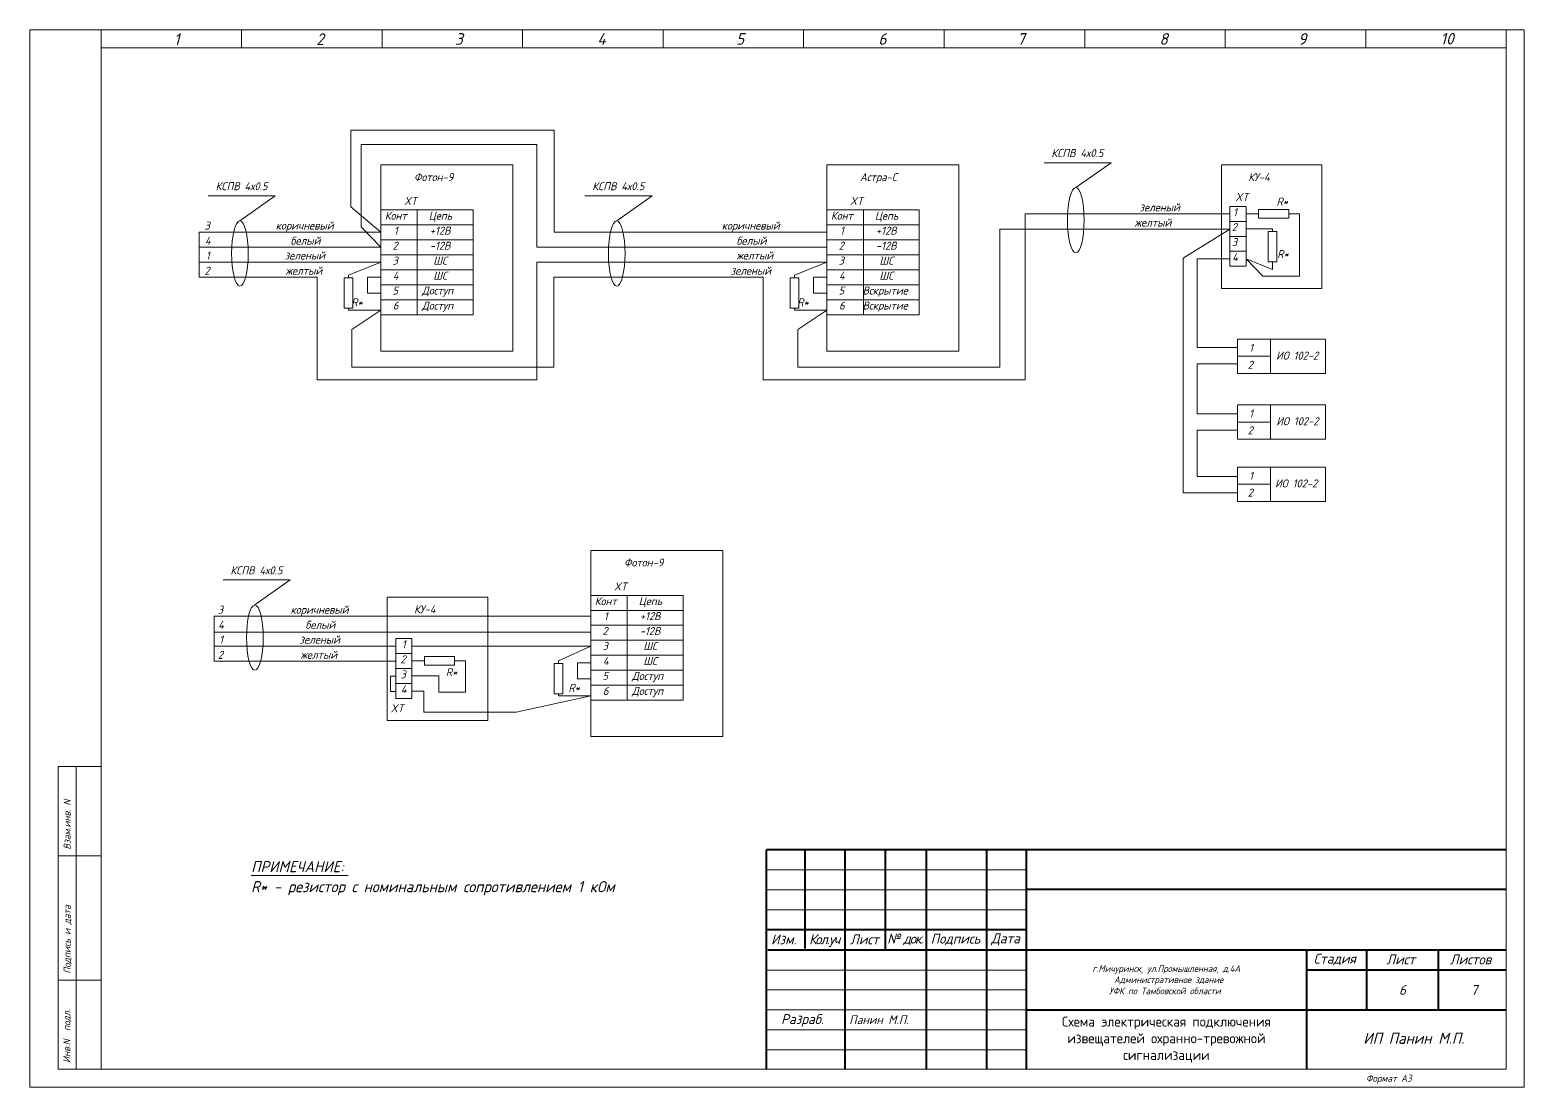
# Model space of a CAD drawing. Header units: inches. Extents: x -24 to 3888, y 393 to 1828.
# Drawn here: x 2186.1 to 2320.5, y 1057.6 to 1152.6 of the extents above; entities that cross this region are included whole.
import ezdxf

# ---------------------------------------------------------------- set-up
doc = ezdxf.new("R2010")
doc.units = ezdxf.units.IN
doc.header["$MEASUREMENT"] = 0
doc.linetypes.add('Caddy_Solid', pattern=[0])
doc.layers.add('DESC', color=7, linetype='Continuous')
doc.styles.get("Standard").update_dxf_attribs({"font": 'GOST_Common Italic_0.ttf'})

msp = doc.modelspace()

# ---------------------------------------------------------------- linework, layer by layer
at = {"layer": 'DESC', "linetype": 'Caddy_Solid', "lineweight": 15}
for p, q in [((2192.49, 1151.01), (2192.49, 1152.61)), ((2205.13, 1151.01), (2205.13, 1152.61)), ((2217.77, 1151.01), (2217.77, 1152.61)), ((2230.41, 1151.01), (2230.41, 1152.61)), ((2243.05, 1151.01), (2243.05, 1152.61)), ((2255.69, 1151.01), (2255.69, 1152.61)), ((2268.33, 1151.01), (2268.33, 1152.61)), ((2280.97, 1151.01), (2280.97, 1152.61)), ((2293.61, 1151.01), (2293.61, 1152.61)), ((2306.25, 1151.01), (2306.25, 1152.61)), ((2318.89, 1151.01), (2318.89, 1152.61)), ((2192.49, 1150.99), (2318.89, 1150.99)), ((2192.49, 1150.99), (2192.49, 1059.17)), ((2318.89, 1150.99), (2318.89, 1059.17)), ((2188.65, 1059.19), (2188.65, 1086.39)), ((2188.65, 1086.39), (2192.49, 1086.39)), ((2190.25, 1086.39), (2190.25, 1059.19)), ((2188.65, 1078.37), (2192.49, 1078.37)), ((2188.65, 1067.19), (2192.49, 1067.19)), ((2318.89, 1059.17), (2188.65, 1059.17))]:
    msp.add_line(p, q, dxfattribs=at)
at = {"layer": 'DESC', "color": 0, "lineweight": 15}
for p, q in [((2214.95, 1136.7), (2214.95, 1143.6)), ((2214.95, 1143.6), (2233.26, 1143.6)), ((2233.26, 1143.6), (2233.26, 1134.44)), ((2215.88, 1134.91), (2215.88, 1142.3)), ((2215.88, 1142.3), (2231.69, 1142.3)), ((2231.69, 1142.3), (2231.69, 1133.07)), ((2283.34, 1140.67), (2277.32, 1140.67)), ((2280.17, 1138.43), (2283.34, 1140.67)), ((2208.16, 1137.69), (2202.14, 1137.69)), ((2204.99, 1135.45), (2208.16, 1137.69)), ((2242.05, 1137.69), (2236.02, 1137.69)), ((2238.88, 1135.45), (2242.05, 1137.69)), ((2217.66, 1134.44), (2214.95, 1136.7)), ((2217.66, 1136.43), (2220.94, 1136.43)), ((2220.94, 1136.43), (2220.94, 1135.08)), ((2220.94, 1136.43), (2225.97, 1136.43)), ((2225.97, 1136.43), (2225.97, 1135.08)), ((2257.79, 1136.43), (2261.07, 1136.43)), ((2261.07, 1136.43), (2261.07, 1135.08)), ((2261.07, 1136.43), (2266.09, 1136.43)), ((2266.09, 1136.43), (2266.09, 1135.08)), ((2275.6, 1121.16), (2275.6, 1136.08)), ((2275.6, 1136.08), (2282.54, 1136.08)), ((2294.03, 1136.08), (2282.54, 1136.08)), ((2294.03, 1136.74), (2295.49, 1136.74)), ((2294.03, 1136.74), (2294.03, 1131.36)), ((2295.49, 1136.74), (2295.49, 1135.4)), ((2296.42, 1136.07), (2295.49, 1136.07)), ((2296.61, 1136.07), (2296.42, 1136.07)), ((2299.33, 1136.46), (2296.61, 1136.46)), ((2296.61, 1136.46), (2296.61, 1135.68)), ((2299.33, 1135.68), (2299.33, 1136.46)), ((2299.33, 1136.07), (2299.57, 1136.07)), ((2299.57, 1136.07), (2300.29, 1136.07)), ((2300.29, 1136.07), (2300.29, 1130.48)), ((2217.66, 1134.44), (2201.33, 1134.44)), ((2201.33, 1134.44), (2201.33, 1130.38)), ((2217.66, 1133.07), (2215.88, 1134.91)), ((2220.94, 1135.08), (2217.66, 1135.08)), ((2217.66, 1135.08), (2220.94, 1135.08)), ((2225.97, 1135.08), (2220.94, 1135.08)), ((2220.94, 1135.08), (2220.94, 1133.74)), ((2220.94, 1135.08), (2225.97, 1135.08)), ((2225.97, 1135.08), (2225.97, 1133.74)), ((2233.26, 1134.44), (2246.29, 1134.44)), ((2257.79, 1134.44), (2246.29, 1134.44)), ((2261.07, 1135.08), (2257.79, 1135.08)), ((2257.79, 1135.08), (2261.07, 1135.08)), ((2266.09, 1135.08), (2261.07, 1135.08)), ((2261.07, 1135.08), (2261.07, 1133.74)), ((2261.07, 1135.08), (2266.09, 1135.08)), ((2266.09, 1135.08), (2266.09, 1133.74)), ((2273.33, 1122.3), (2273.33, 1134.71)), ((2273.33, 1134.71), (2282.54, 1134.71)), ((2294.03, 1134.71), (2282.54, 1134.71)), ((2294.03, 1134.71), (2289.84, 1132.1)), ((2295.49, 1135.4), (2294.03, 1135.4)), ((2294.03, 1135.4), (2295.49, 1135.4)), ((2295.49, 1135.4), (2295.49, 1134.05)), ((2295.49, 1134.73), (2297.86, 1134.73)), ((2296.61, 1135.68), (2299.33, 1135.68)), ((2298.26, 1134.49), (2297.47, 1134.49)), ((2297.47, 1134.49), (2297.47, 1131.77)), ((2297.86, 1134.73), (2297.86, 1134.67)), ((2297.86, 1134.49), (2297.86, 1134.68)), ((2298.26, 1131.77), (2298.26, 1134.49)), ((2217.66, 1133.07), (2201.33, 1133.07)), ((2220.94, 1133.74), (2217.66, 1133.74)), ((2217.66, 1133.74), (2220.94, 1133.74)), ((2225.97, 1133.74), (2220.94, 1133.74)), ((2220.94, 1133.74), (2220.94, 1132.39)), ((2220.94, 1133.74), (2225.97, 1133.74)), ((2225.97, 1133.74), (2225.97, 1132.39)), ((2231.69, 1133.07), (2246.68, 1133.07)), ((2257.79, 1133.07), (2246.29, 1133.07)), ((2261.07, 1133.74), (2257.79, 1133.74)), ((2257.79, 1133.74), (2261.07, 1133.74)), ((2266.09, 1133.74), (2261.07, 1133.74)), ((2261.07, 1133.74), (2261.07, 1132.39)), ((2261.07, 1133.74), (2266.09, 1133.74)), ((2266.09, 1133.74), (2266.09, 1132.39)), ((2295.49, 1134.05), (2294.03, 1134.05)), ((2294.03, 1134.05), (2295.49, 1134.05)), ((2295.49, 1134.05), (2295.49, 1132.71)), ((2217.66, 1131.74), (2201.33, 1131.74)), ((2214.74, 1130.57), (2217.66, 1131.74)), ((2220.94, 1132.39), (2217.66, 1132.39)), ((2217.66, 1132.39), (2220.94, 1132.39)), ((2225.97, 1132.39), (2220.94, 1132.39)), ((2220.94, 1132.39), (2220.94, 1131.04)), ((2220.94, 1132.39), (2225.97, 1132.39)), ((2225.97, 1132.39), (2225.97, 1131.04)), ((2231.69, 1121.16), (2231.69, 1131.74)), ((2231.69, 1131.74), (2246.29, 1131.74)), ((2257.79, 1131.74), (2246.29, 1131.74)), ((2254.87, 1130.57), (2257.79, 1131.74)), ((2261.07, 1132.39), (2257.79, 1132.39)), ((2257.79, 1132.39), (2261.07, 1132.39)), ((2266.09, 1132.39), (2261.07, 1132.39)), ((2261.07, 1132.39), (2261.07, 1131.04)), ((2261.07, 1132.39), (2266.09, 1132.39)), ((2266.09, 1132.39), (2266.09, 1131.04)), ((2289.84, 1132.1), (2289.84, 1110.98)), ((2291.09, 1124.06), (2291.09, 1132.03)), ((2291.09, 1132.03), (2294.03, 1132.03)), ((2295.49, 1132.71), (2294.03, 1132.71)), ((2294.03, 1132.71), (2295.49, 1132.71)), ((2295.49, 1132.71), (2295.49, 1131.36)), ((2296.98, 1130.48), (2295.49, 1132.03)), ((2297.86, 1131.07), (2295.49, 1132.03)), ((2297.47, 1131.77), (2298.26, 1131.77)), ((2297.86, 1131.77), (2297.86, 1131.53)), ((2211.92, 1130.38), (2201.33, 1130.38)), ((2211.92, 1130.38), (2211.92, 1121.16)), ((2214.35, 1130.33), (2214.35, 1127.61)), ((2215.13, 1130.33), (2214.35, 1130.33)), ((2214.74, 1130.33), (2214.74, 1130.57)), ((2215.13, 1127.61), (2215.13, 1130.33)), ((2217.66, 1130.38), (2216.45, 1130.38)), ((2216.45, 1130.38), (2216.45, 1128.94)), ((2220.94, 1131.04), (2217.66, 1131.04)), ((2217.66, 1131.04), (2220.94, 1131.04)), ((2225.97, 1131.04), (2220.94, 1131.04)), ((2220.94, 1131.04), (2220.94, 1129.7)), ((2220.94, 1131.04), (2225.97, 1131.04)), ((2225.97, 1131.04), (2225.97, 1129.7)), ((2233.21, 1122.3), (2233.21, 1130.38)), ((2233.21, 1130.38), (2246.29, 1130.38)), ((2252.04, 1130.38), (2246.29, 1130.38)), ((2252.04, 1130.38), (2252.04, 1121.16)), ((2254.47, 1130.33), (2254.47, 1127.61)), ((2255.26, 1130.33), (2254.47, 1130.33)), ((2254.87, 1130.33), (2254.87, 1130.57)), ((2255.26, 1127.61), (2255.26, 1130.33)), ((2257.79, 1130.38), (2256.57, 1130.38)), ((2256.57, 1130.38), (2256.57, 1128.94)), ((2261.07, 1131.04), (2257.79, 1131.04)), ((2257.79, 1131.04), (2261.07, 1131.04)), ((2266.09, 1131.04), (2261.07, 1131.04)), ((2261.07, 1131.04), (2261.07, 1129.7)), ((2261.07, 1131.04), (2266.09, 1131.04)), ((2266.09, 1131.04), (2266.09, 1129.7)), ((2294.03, 1131.36), (2295.49, 1131.36)), ((2300.29, 1130.48), (2296.98, 1130.48)), ((2297.86, 1131.53), (2297.86, 1131.07)), ((2220.94, 1129.7), (2217.66, 1129.7)), ((2217.66, 1129.7), (2220.94, 1129.7)), ((2225.97, 1129.7), (2220.94, 1129.7)), ((2220.94, 1129.7), (2220.94, 1128.35)), ((2220.94, 1129.7), (2225.97, 1129.7)), ((2225.97, 1129.7), (2225.97, 1128.35)), ((2261.07, 1129.7), (2257.79, 1129.7)), ((2257.79, 1129.7), (2261.07, 1129.7)), ((2266.09, 1129.7), (2261.07, 1129.7)), ((2261.07, 1129.7), (2261.07, 1128.35)), ((2261.07, 1129.7), (2266.09, 1129.7)), ((2266.09, 1129.7), (2266.09, 1128.35)), ((2216.45, 1128.94), (2217.66, 1128.94)), ((2220.94, 1128.35), (2217.66, 1128.35)), ((2217.66, 1128.35), (2220.94, 1128.35)), ((2225.97, 1128.35), (2220.94, 1128.35)), ((2220.94, 1128.35), (2220.94, 1127)), ((2220.94, 1128.35), (2225.97, 1128.35)), ((2225.97, 1128.35), (2225.97, 1127)), ((2256.57, 1128.94), (2257.79, 1128.94)), ((2261.07, 1128.35), (2257.79, 1128.35)), ((2257.79, 1128.35), (2261.07, 1128.35)), ((2266.09, 1128.35), (2261.07, 1128.35)), ((2261.07, 1128.35), (2261.07, 1127)), ((2261.07, 1128.35), (2266.09, 1128.35)), ((2266.09, 1128.35), (2266.09, 1127)), ((2214.35, 1127.61), (2215.13, 1127.61)), ((2214.74, 1127.61), (2214.74, 1127.42)), ((2214.74, 1127.42), (2217.66, 1127.42)), ((2217.66, 1127.42), (2215.06, 1125.67)), ((2220.94, 1127), (2217.66, 1127)), ((2225.97, 1127), (2220.94, 1127)), ((2254.47, 1127.61), (2255.26, 1127.61)), ((2254.87, 1127.61), (2254.87, 1127.42)), ((2254.87, 1127.42), (2257.79, 1127.42)), ((2257.79, 1127.42), (2255.18, 1125.67)), ((2261.07, 1127), (2257.79, 1127)), ((2266.09, 1127), (2261.07, 1127)), ((2215.06, 1125.67), (2215.06, 1122.3)), ((2255.18, 1125.67), (2255.18, 1122.3)), ((2294.71, 1124.06), (2291.09, 1124.06)), ((2215.06, 1122.3), (2233.21, 1122.3)), ((2255.18, 1122.3), (2273.33, 1122.3)), ((2291.09, 1118.09), (2291.09, 1122.59)), ((2291.09, 1122.59), (2294.71, 1122.59)), ((2294.71, 1123.27), (2297.67, 1123.27)), ((2211.92, 1121.16), (2231.69, 1121.16)), ((2252.04, 1121.16), (2275.6, 1121.16)), ((2294.71, 1118.09), (2291.09, 1118.09)), ((2294.71, 1117.36), (2297.67, 1117.36)), ((2291.09, 1112.46), (2291.09, 1116.64)), ((2291.09, 1116.64), (2294.71, 1116.64)), ((2294.71, 1112.46), (2291.09, 1112.46)), ((2294.71, 1111.77), (2297.67, 1111.77)), ((2289.84, 1110.98), (2294.71, 1110.98)), ((2209.5, 1103.16), (2203.47, 1103.16)), ((2206.33, 1100.92), (2209.5, 1103.16)), ((2236.55, 1101.78), (2239.83, 1101.78)), ((2239.83, 1101.78), (2239.83, 1100.43)), ((2239.83, 1101.78), (2244.86, 1101.78)), ((2244.86, 1101.78), (2244.86, 1100.43)), ((2236.55, 1099.91), (2202.66, 1099.91)), ((2202.66, 1099.91), (2202.66, 1095.85)), ((2239.83, 1100.43), (2236.55, 1100.43)), ((2236.55, 1100.43), (2239.83, 1100.43)), ((2244.86, 1100.43), (2239.83, 1100.43)), ((2239.83, 1100.43), (2239.83, 1099.09)), ((2239.83, 1100.43), (2244.86, 1100.43)), ((2244.86, 1100.43), (2244.86, 1099.09)), ((2236.55, 1098.46), (2202.66, 1098.46)), ((2239.83, 1099.09), (2236.55, 1099.09)), ((2236.55, 1099.09), (2239.83, 1099.09)), ((2244.86, 1099.09), (2239.83, 1099.09)), ((2239.83, 1099.09), (2239.83, 1097.74)), ((2239.83, 1099.09), (2244.86, 1099.09)), ((2244.86, 1099.09), (2244.86, 1097.74)), ((2219, 1097.21), (2202.66, 1097.21)), ((2219, 1097.9), (2220.46, 1097.9)), ((2219, 1097.9), (2219, 1092.51)), ((2220.46, 1097.9), (2220.46, 1096.55)), ((2220.46, 1097.22), (2236.55, 1097.22)), ((2233.63, 1095.9), (2236.55, 1097.22)), ((2239.83, 1097.74), (2236.55, 1097.74)), ((2236.55, 1097.74), (2239.83, 1097.74)), ((2244.86, 1097.74), (2239.83, 1097.74)), ((2239.83, 1097.74), (2239.83, 1096.39)), ((2239.83, 1097.74), (2244.86, 1097.74)), ((2244.86, 1097.74), (2244.86, 1096.39)), ((2219, 1095.85), (2202.66, 1095.85)), ((2220.46, 1096.55), (2219, 1096.55)), ((2219, 1096.55), (2220.46, 1096.55)), ((2220.46, 1096.55), (2220.46, 1095.2)), ((2221.39, 1095.88), (2220.46, 1095.88)), ((2221.58, 1095.88), (2221.39, 1095.88)), ((2224.3, 1096.27), (2221.58, 1096.27)), ((2221.58, 1096.27), (2221.58, 1095.49)), ((2221.58, 1095.49), (2224.3, 1095.49)), ((2224.3, 1095.49), (2224.3, 1096.27)), ((2224.3, 1095.88), (2224.54, 1095.88)), ((2224.54, 1095.88), (2225.26, 1095.88)), ((2225.26, 1095.88), (2225.26, 1093.08)), ((2233.24, 1095.66), (2233.24, 1092.94)), ((2234.02, 1095.66), (2233.24, 1095.66)), ((2233.63, 1095.66), (2233.63, 1095.9)), ((2234.02, 1092.94), (2234.02, 1095.66)), ((2236.55, 1095.72), (2235.34, 1095.72)), ((2235.34, 1095.72), (2235.34, 1094.27)), ((2239.83, 1096.39), (2236.55, 1096.39)), ((2236.55, 1096.39), (2239.83, 1096.39)), ((2244.86, 1096.39), (2239.83, 1096.39)), ((2239.83, 1096.39), (2239.83, 1095.05)), ((2239.83, 1096.39), (2244.86, 1096.39)), ((2244.86, 1096.39), (2244.86, 1095.05)), ((2219, 1094.51), (2218.52, 1094.51)), ((2218.52, 1094.51), (2218.52, 1093.15)), ((2220.46, 1095.2), (2219, 1095.2)), ((2219, 1095.2), (2220.46, 1095.2)), ((2220.46, 1095.2), (2220.46, 1093.86)), ((2222.89, 1094.53), (2220.46, 1094.53)), ((2222.89, 1093.08), (2222.89, 1094.53)), ((2235.34, 1094.27), (2236.55, 1094.27)), ((2239.83, 1095.05), (2236.55, 1095.05)), ((2236.55, 1095.05), (2239.83, 1095.05)), ((2244.86, 1095.05), (2239.83, 1095.05)), ((2239.83, 1095.05), (2239.83, 1093.7)), ((2239.83, 1095.05), (2244.86, 1095.05)), ((2244.86, 1095.05), (2244.86, 1093.7)), ((2218.52, 1093.15), (2219, 1093.15)), ((2220.46, 1093.86), (2219, 1093.86)), ((2219, 1093.86), (2220.46, 1093.86)), ((2220.46, 1093.86), (2220.46, 1092.51)), ((2220.46, 1093.18), (2221.54, 1093.18)), ((2221.54, 1093.18), (2221.54, 1091.29)), ((2225.26, 1093.08), (2222.89, 1093.08)), ((2229.84, 1091.29), (2236.55, 1092.76)), ((2233.24, 1092.94), (2234.02, 1092.94)), ((2233.63, 1092.94), (2233.63, 1092.76)), ((2233.63, 1092.76), (2236.55, 1092.76)), ((2239.83, 1093.7), (2236.55, 1093.7)), ((2236.55, 1093.7), (2239.83, 1093.7)), ((2244.86, 1093.7), (2239.83, 1093.7)), ((2239.83, 1093.7), (2239.83, 1092.36)), ((2239.83, 1093.7), (2244.86, 1093.7)), ((2244.86, 1093.7), (2244.86, 1092.36)), ((2219, 1092.51), (2220.46, 1092.51)), ((2239.83, 1092.36), (2236.55, 1092.36)), ((2244.86, 1092.36), (2239.83, 1092.36)), ((2221.54, 1091.29), (2229.84, 1091.29)), ((2205.99, 1076.59), (2214.71, 1076.59))]:
    msp.add_line(p, q, dxfattribs=at)
at = {"layer": 'DESC', "color": 7, "lineweight": 15}
for p, q in [((2252.32, 1077.11), (2275.72, 1077.11)), ((2252.32, 1075.31), (2275.72, 1075.31)), ((2252.32, 1066.31), (2275.72, 1066.31)), ((2252.32, 1064.51), (2275.72, 1064.51)), ((2252.32, 1062.71), (2275.72, 1062.71)), ((2252.29, 1060.91), (2275.72, 1060.91))]:
    msp.add_line(p, q, dxfattribs=at)
at = {"layer": 'DESC', "color": 7, "linetype": 'Continuous', "lineweight": 15}
for p, q in [((2252.38, 1073.51), (2275.75, 1073.51)), ((2252.38, 1068.07), (2275.65, 1068.07))]:
    msp.add_line(p, q, dxfattribs=at)
at = {"layer": 'DESC', "lineweight": 15}
msp.add_lwpolyline([(2186.09, 1057.57), (2320.49, 1057.57), (2320.49, 1152.61), (2186.09, 1152.61)], close=True, dxfattribs=at)
at = {"layer": 'DESC', "color": 0, "lineweight": 15}
for points in [[(2217.66, 1140.47), (2229.54, 1140.47), (2229.54, 1123.73), (2217.66, 1123.73)], [(2257.79, 1140.47), (2269.66, 1140.47), (2269.66, 1123.73), (2257.79, 1123.73)], [(2293.26, 1129.37), (2302.3, 1129.37), (2302.3, 1140.47), (2293.26, 1140.47)], [(2294.71, 1124.81), (2302.64, 1124.81), (2302.64, 1121.72), (2294.71, 1121.72)], [(2294.71, 1124.81), (2297.67, 1124.81), (2297.67, 1121.72), (2294.71, 1121.72)], [(2294.71, 1118.9), (2302.64, 1118.9), (2302.64, 1115.82), (2294.71, 1115.82)], [(2294.71, 1118.9), (2297.67, 1118.9), (2297.67, 1115.82), (2294.71, 1115.82)], [(2294.71, 1113.31), (2302.64, 1113.31), (2302.64, 1110.23), (2294.71, 1110.23)], [(2294.71, 1113.31), (2297.67, 1113.31), (2297.67, 1110.23), (2294.71, 1110.23)], [(2236.55, 1105.82), (2248.43, 1105.82), (2248.43, 1089.08), (2236.55, 1089.08)], [(2218.23, 1090.52), (2227.27, 1090.52), (2227.27, 1101.62), (2218.23, 1101.62)]]:
    msp.add_lwpolyline(points, close=True, dxfattribs=at)
at = {"layer": 'DESC', "color": 7, "lineweight": 15}
for points, const_width in [([(2252.32, 1078.91), (2318.89, 1078.91)], 0.18), ([(2252.32, 1078.91), (2252.32, 1059.17)], 0.18), ([(2259.41, 1078.91), (2259.41, 1059.17)], 0.18), ([(2266.72, 1078.91), (2266.72, 1059.17)], 0.18), ([(2272.14, 1078.86), (2272.14, 1059.17)], 0.18), ([(2275.72, 1078.91), (2275.72, 1059.17)], 0.18), ([(2275.73, 1075.34), (2318.89, 1075.34)], 0.18), ([(2252.32, 1071.71), (2275.72, 1071.71)], 0.18), ([(2300.92, 1069.88), (2300.92, 1059.17)], 0.18), ([(2306.32, 1069.88), (2306.32, 1064.51)], 0.18), ([(2275.72, 1068.11), (2275.72, 1068.11)], 0.072), ([(2300.92, 1068.11), (2318.89, 1068.11)], 0.18), ([(2275.72, 1064.51), (2318.89, 1064.51)], 0.18)]:
    msp.add_lwpolyline(points, dxfattribs=dict(at, const_width=const_width))
at = {"layer": 'DESC', "color": 7, "linetype": 'Continuous', "lineweight": 15, "const_width": 0.18}
for points in [[(2255.8, 1070.01), (2255.8, 1078.91)], [(2263.04, 1069.9), (2263.04, 1078.91)], [(2252.45, 1069.9), (2318.89, 1069.9)]]:
    msp.add_lwpolyline(points, dxfattribs=at)
at = {"layer": 'DESC', "linetype": 'Continuous', "lineweight": 15, "const_width": 0.18}
msp.add_lwpolyline([(2312.77, 1069.9), (2312.77, 1064.51)], dxfattribs=at)
at = {"layer": 'DESC', "color": 0, "lineweight": 15}
for centre in [(2280.17, 1135.5), (2204.99, 1132.51), (2238.88, 1132.51), (2206.33, 1097.98)]:
    msp.add_ellipse(centre, major_axis=(0, -2.93), ratio=0.255671, dxfattribs=at)

# ---------------------------------------------------------------- texts
at = {"layer": 'DESC', "lineweight": 15}
for s, height, p in [('1', 1.05, (2199.05, 1151.25)), ('2', 1.05, (2211.85, 1151.25)), ('3', 1.05, (2224.33, 1151.27)), ('4', 1.05, (2237.13, 1151.27)), ('5', 1.05, (2249.61, 1151.27)), ('6', 1.05, (2262.41, 1151.27)), ('7', 1.05, (2274.89, 1151.27)), ('8', 1.05, (2287.69, 1151.27)), ('9', 1.05, (2300.17, 1151.27)), ('10', 1.048, (2312.97, 1151.3)), ('Формат А3', 0.629, (2306.27, 1058.05))]:
    msp.add_text(s, height=height, dxfattribs=at).set_placement(p)
for s, p in [('Взам.инв. N', (2189.76, 1078.92)), ('Подпись и дата', (2189.76, 1067.77)), ('Инв.N  подл.', (2189.73, 1059.75))]:
    msp.add_text(s, height=0.6288, rotation=90, dxfattribs=at).set_placement(p)
at = {"layer": 'DESC', "color": 0, "lineweight": 15, "attachment_point": 1}
for s, width, heights, insert, char_height in [('КСПВ 4х0.5', 11.8019, [0.819], (2277.97, 1141.9), 0.72), ('\\pi2.981;Фотон-9', 9.8953, [1.61], (2217.66, 1139.74), 0.72), ('\\pi2.96136;Астра-С', 9.8953, [1.61], (2257.79, 1139.74), 0.72), ('\\pi2.78066;КУ-4', 7.7595, [1.61], (2292.9, 1139.74), 0.72), ('КСПВ 4х0.5', 7.3081, [1.09], (2202.79, 1138.92), 0.72), ('КСПВ 4х0.5', 9.4651, [1.09], (2236.68, 1138.92), 0.72), ('\\pi1.31405;XT', 2.603, [4.06], (2218.43, 1137.59), 0.72), ('\\pi1.31405;XT', 2.603, [4.06], (2258.55, 1137.59), 0.72), ('\\pi1.31405;XT', 2.603, [4.06], (2293.21, 1137.95), 0.72), ('\\pi0.80102;R*', 2.603, [4.06], (2297.42, 1137.53), 0.72), ('\\pi0.35132;Конт', 2.603, [4.06], (2217.66, 1136.27), 0.72), ('\\pi1.02068;Цепь', 4.1599, [4.06], (2220.94, 1136.27), 0.72), ('\\pi0.35132;Конт', 2.603, [4.06], (2257.79, 1136.27), 0.72), ('\\pi1.02068;Цепь', 4.1599, [4.06], (2261.07, 1136.27), 0.72), ('зеленый', 2.603, [0.786], (2285.9, 1137.02), 0.72), ('\\pi1.17084;1', 2.603, [4.06], (2293.15, 1136.58), 0.72), ('\\pi1.04621;3', 2.603, [0.786], (2200.75, 1135.38), 0.72), ('\\pi-1.32761;коричневый', 2.603, [0.786], (2209.53, 1135.38), 0.72), ('\\pi1.17084;1', 2.603, [4.06], (2217.66, 1134.92), 0.72), ('\\pi1.12649;+12В', 4.1599, [4.06], (2220.94, 1134.92), 0.72), ('\\pi-1.32761;коричневый', 2.603, [0.786], (2249.65, 1135.38), 0.72), ('\\pi1.17084;1', 2.603, [4.06], (2257.79, 1134.92), 0.72), ('\\pi1.12649;+12В', 4.1599, [4.06], (2261.07, 1134.92), 0.72), ('\\pi-0.43252;желтый', 2.603, [0.786], (2285.9, 1135.65), 0.72), ('\\pi1.04593;2', 2.603, [4.06], (2293.15, 1135.24), 0.72), ('\\pi1.07921;4', 2.603, [0.786], (2200.75, 1134.02), 0.72), ('белый', 2.603, [0.786], (2209.53, 1134.02), 0.72), ('\\pi1.04593;2', 2.603, [4.06], (2217.66, 1133.57), 0.72), ('\\pi1.12186;-12В', 4.1599, [4.06], (2220.94, 1133.57), 0.72), ('белый', 2.603, [0.786], (2249.65, 1134.02), 0.72), ('\\pi1.04593;2', 2.603, [4.06], (2257.79, 1133.57), 0.72), ('\\pi1.12186;-12В', 4.1599, [4.06], (2261.07, 1133.57), 0.72), ('\\pi1.04621;3', 2.603, [4.06], (2293.15, 1133.89), 0.72), ('\\pi1.17084;1', 2.603, [0.786], (2200.75, 1132.69), 0.72), ('\\pi-0.52088;зеленый', 2.603, [0.786], (2209.53, 1132.69), 0.72), ('\\pi1.04621;3', 2.603, [4.06], (2217.66, 1132.23), 0.72), ('\\pi1.43549;ШС', 4.1599, [4.06], (2220.94, 1132.23), 0.72), ('желтый', 2.603, [0.786], (2249.65, 1132.69), 0.72), ('\\pi1.04621;3', 2.603, [4.06], (2257.79, 1132.23), 0.72), ('\\pi1.43549;ШС', 4.1599, [4.06], (2261.07, 1132.23), 0.72), ('\\pi1.07921;4', 2.603, [4.06], (2293.15, 1132.54), 0.72), ('\\pi0.80102;R*', 2.603, [4.06], (2297.48, 1132.82), 0.72), ('\\pi1.04593;2', 2.603, [0.786], (2200.75, 1131.32), 0.72), ('\\pi-0.43252;желтый', 2.603, [0.786], (2209.53, 1131.32), 0.72), ('\\pi1.07921;4', 2.603, [4.06], (2217.66, 1130.88), 0.72), ('\\pi1.43549;ШС', 4.1599, [4.06], (2220.94, 1130.88), 0.72), ('\\pi-0.52088;зеленый', 2.603, [0.786], (2249.65, 1131.32), 0.72), ('\\pi1.07921;4', 2.603, [4.06], (2257.79, 1130.88), 0.72), ('\\pi1.43549;ШС', 4.1599, [4.06], (2261.07, 1130.88), 0.72), ('\\pi1.04839;5', 2.603, [4.06], (2217.66, 1129.54), 0.72), ('\\pi0.41768;Доступ', 4.1599, [4.06], (2220.94, 1129.54), 0.72), ('\\pi1.04839;5', 2.603, [4.06], (2257.79, 1129.54), 0.72), ('\\pi-0.08632;Вскрытие', 4.1599, [4.06], (2261.07, 1129.54), 0.72), ('\\pi0.80102;R*', 2.603, [4.06], (2214.19, 1128.48), 0.72), ('\\pi1.08384;6', 2.603, [4.06], (2217.66, 1128.19), 0.72), ('\\pi0.41768;Доступ', 4.1599, [4.06], (2220.94, 1128.19), 0.72), ('\\pi0.80102;R*', 2.603, [4.06], (2254.31, 1128.48), 0.72), ('\\pi1.08384;6', 2.603, [4.06], (2257.79, 1128.19), 0.72), ('\\pi-0.08632;Вскрытие', 4.1599, [4.06], (2261.07, 1128.19), 0.72), ('\\pi1.17084;1', 2.603, [4.06], (2294.59, 1124.39), 0.72), ('\\pi0.27252;ИО 102-2', 4.4347, [3.31], (2297.91, 1123.69), 0.72), ('\\pi1.04593;2', 2.603, [4.06], (2294.58, 1122.87), 0.72), ('\\pi1.17084;1', 2.603, [4.06], (2294.59, 1118.48), 0.72), ('\\pi1.04593;2', 2.603, [4.06], (2294.58, 1116.97), 0.72), ('\\pi0.27252;ИО 102-2', 4.4347, [3.31], (2297.93, 1117.79), 0.72), ('\\pi1.17084;1', 2.603, [4.06], (2294.59, 1112.89), 0.72), ('\\pi0.27252;ИО 102-2', 4.4347, [3.31], (2297.82, 1112.2), 0.72), ('\\pi1.04593;2', 2.603, [4.06], (2294.58, 1111.38), 0.72), ('\\pi2.981;Фотон-9', 9.8953, [1.61], (2236.55, 1105.09), 0.72), ('\\pi1.31405;XT', 2.603, [4.06], (2237.31, 1102.94), 0.72), ('\\pi1.04621;3', 2.603, [0.786], (2201.95, 1100.85), 0.72), ('\\pi-1.32761;коричневый', 2.603, [0.786], (2210.87, 1100.85), 0.72), ('\\pi2.78066;КУ-4', 7.7595, [1.61], (2217.87, 1100.89), 0.72), ('\\pi0.35132;Конт', 2.603, [4.06], (2236.55, 1101.62), 0.72), ('\\pi1.02068;Цепь', 4.1599, [4.06], (2239.83, 1101.62), 0.72), ('\\pi1.07921;4', 2.603, [0.786], (2201.95, 1099.49), 0.72), ('белый', 2.603, [0.786], (2210.87, 1099.49), 0.72), ('\\pi1.17084;1', 2.603, [4.06], (2236.55, 1100.27), 0.72), ('\\pi1.12649;+12В', 4.1599, [4.06], (2239.83, 1100.27), 0.72), ('\\pi1.17084;1', 2.603, [0.786], (2201.95, 1098.16), 0.72), ('\\pi-0.52088;зеленый', 2.603, [0.786], (2210.87, 1098.16), 0.72), ('\\pi1.04593;2', 2.603, [4.06], (2236.55, 1098.93), 0.72), ('\\pi1.12186;-12В', 4.1599, [4.06], (2239.83, 1098.93), 0.72), ('\\pi1.04593;2', 2.603, [0.786], (2201.95, 1096.79), 0.72), ('\\pi-0.43252;желтый', 2.603, [0.786], (2210.87, 1096.79), 0.72), ('\\pi1.17084;1', 2.603, [4.06], (2218.38, 1097.74), 0.72), ('\\pi1.04621;3', 2.603, [4.06], (2236.55, 1097.58), 0.72), ('\\pi1.43549;ШС', 4.1599, [4.06], (2239.83, 1097.58), 0.72), ('\\pi1.04593;2', 2.603, [4.06], (2218.38, 1096.39), 0.72), ('\\pi1.07921;4', 2.603, [4.06], (2236.55, 1096.23), 0.72), ('\\pi1.43549;ШС', 4.1599, [4.06], (2239.83, 1096.23), 0.72), ('\\pi1.04621;3', 2.603, [4.06], (2218.38, 1095.04), 0.72), ('\\pi0.80102;R*', 2.603, [4.06], (2222.7, 1095.23), 0.72), ('\\pi1.04839;5', 2.603, [4.06], (2236.55, 1094.89), 0.72), ('\\pi0.41768;Доступ', 4.1599, [4.06], (2239.83, 1094.89), 0.72), ('\\pi1.07921;4', 2.603, [4.06], (2218.38, 1093.7), 0.72), ('\\pi0.80102;R*', 2.603, [4.06], (2233.73, 1093.82), 0.72), ('\\pi1.08384;6', 2.603, [4.06], (2236.55, 1093.54), 0.72), ('\\pi0.41768;Доступ', 4.1599, [4.06], (2239.83, 1093.54), 0.72), ('\\pi1.31405;XT', 2.603, [4.06], (2217.23, 1091.99), 0.72), ('ПРИМЕЧАНИЕ:', 12.0546, [0.819], (2205.99, 1077.89), 1), ('R* - резистор с номинальным сопротивлением 1 кОм', 34.4536, [0.857], (2205.99, 1076.09), 1), ('\\pi22.78276;г.Мичуринск, ул.Промышленная, д.4А\\P\\pi24.36617; Административное здание \\P\\pi24.27003;УФК по Тамбовской области', 59.1919, [0], (2258.88, 1068.52), 0.6)]:
    msp.add_mtext_dynamic_manual_height_columns(s, width=width, gutter_width=1, heights=heights, dxfattribs=dict(at, insert=insert, char_height=char_height))
at = {"layer": 'DESC', "color": 0, "lineweight": 15}
note = msp.add_mtext_dynamic_manual_height_columns('КСПВ ', width=4.7916, gutter_width=1, heights=[0.819, 0], dxfattribs=dict(at, insert=(2204.13, 1104.39), char_height=0.72, attachment_point=1))
for column, words in zip(note.columns.linked_columns, ['4х0.5']):
    column.text = words
at = {"layer": 'DESC', "color": 0, "lineweight": 15, "char_height": 0.9, "attachment_point": 5}
for s, insert, width in [('Изм.', (2253.9, 1070.85), 3.4805), ('{\\T0.85;Кол.уч}', (2257.54, 1070.74), 3.6119), ('Лист', (2261.16, 1070.85), 3.6273), ('{\\T0.85;№ док.}', (2264.81, 1070.85), 3.6803), ('Подпись', (2269.35, 1070.85), 5.4), ('Дата', (2273.85, 1070.85), 3.6), ('Стадия', (2303.46, 1069.05), 5.4), ('Лист', (2309.4, 1069.05), 6.48), ('Листов', (2315.68, 1069.05), 6.0943), ('6', (2309.55, 1066.31), 6.4543), ('7', (2316, 1066.31), 6.4543), ('Разраб.', (2255.58, 1063.56), 7.0924)]:
    msp.add_mtext(s, dxfattribs=dict(at, insert=insert, width=width))
at = {"layer": 'DESC', "lineweight": 15, "attachment_point": 5}
for s, insert, char_height, width in [('Панин М.П.', (2262.46, 1063.63), 0.787, 6.3), ('{\\fGOST Common|b0|i0|c204|p34;Схема электрическая подключения извещателей охранно-тревожной сигнализации}', (2288.32, 1061.84), 0.9, 25.2)]:
    msp.add_mtext(s, dxfattribs=dict(at, insert=insert, char_height=char_height, width=width))
at = {"layer": 'DESC', "lineweight": 15, "insert": (2301.22, 1062.46), "char_height": 1, "attachment_point": 1}
msp.add_mtext_dynamic_manual_height_columns('\\pi4.80835;ИП Панин М.П.', width=17.9743, gutter_width=1, heights=[1.74], dxfattribs=at)

doc.saveas('drawing.dxf')
